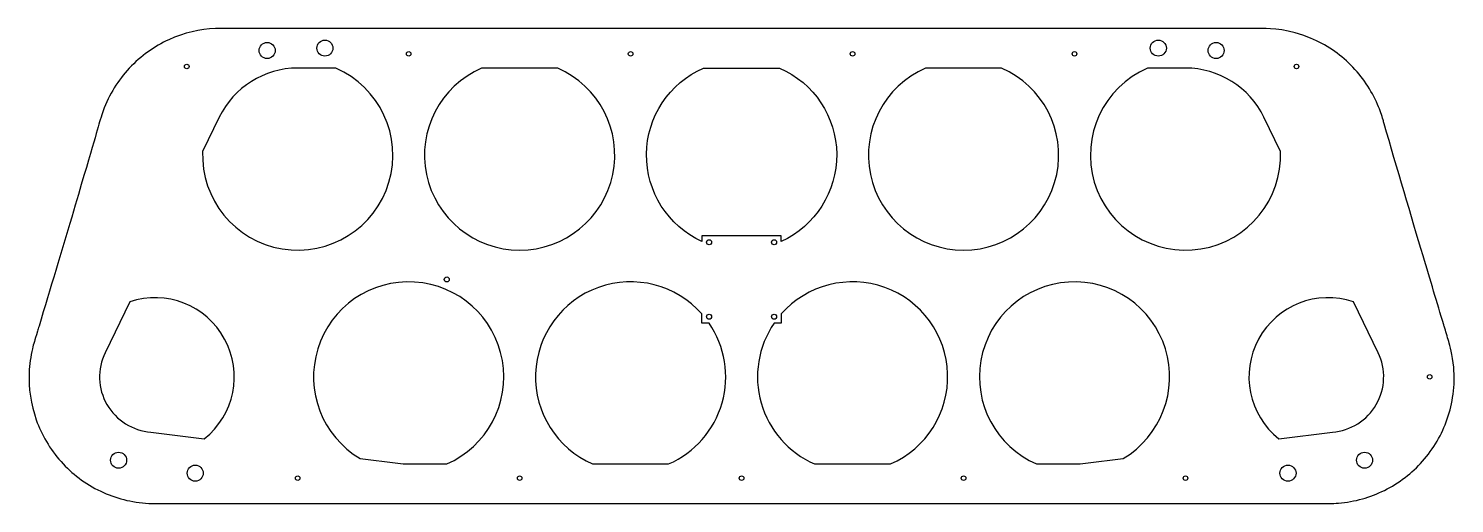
# Model space of a CAD drawing. Header units: millimetres. Extents: x -450 to 450, y -150 to 150.
import ezdxf

# ---------------------------------------------------------------- set-up
doc = ezdxf.new("R2010")
doc.units = ezdxf.units.MM
doc.layers.get('0').update_dxf_attribs({"linetype": 'CONTINUOUS'})

msp = doc.modelspace()

# ---------------------------------------------------------------- linework, layer by layer
for p, q in [((-280, 150), (-328.53, 150)), ((328.53, 150), (-280, 150)), ((-370, -150), (370, -150))]:
    msp.add_line(p, q)
for points in [[(-339.95, 72.38, 1.895075), (-256.02, 125), (-280, 125, 0.287532), (-329.5, 93.97)], [(-163.98, 125, 4.795832), (-116.02, 125)], [(-23.98, 125), (23.98, 125, -0.648287), (25, 15.46), (25, 19), (-25, 19), (-25, 15.46, -0.648287)], [(116.02, 125, 4.795832), (163.98, 125)], [(256.02, 125, 1.895075), (339.95, 72.38), (329.5, 93.97, 0.287532), (280, 125)], [(-186.02, -125, 4.140608), (-240.68, -121.56), (-216.89, -124.57, 0.031414), (-210, -125)], [(-25, -30.31, 1.246352), (-93.98, -125), (-46.02, -125, 0.471426), (-20.56, -36), (-25, -36)], [(20.56, -36, 0.471426), (46.02, -125), (93.98, -125, 1.246352), (25, -30.31), (25, -36)], [(240.68, -121.56, 4.140609), (186.02, -125), (210, -125, 0.031414), (216.89, -124.57)], [(-338.91, -109.16, 0.840176), (-385.94, -22.61), (-401.5, -54.75, 0.529248), (-372.61, -104.9)], [(385.94, -22.61, 0.840177), (338.91, -109.16), (372.61, -104.9, 0.529247), (401.5, -54.75)]]:
    msp.add_lwpolyline(points, format="xyb", close=True)
for centre, radius in [((-299.27, 136.1), 5.06), ((-262.84, 137.59), 5.06), ((-210, 134), 1.45), ((-70, 134), 1.45), ((70, 134), 1.45), ((210, 134), 1.45), ((262.84, 137.59), 5.06), ((299.27, 136.1), 5.06), ((-350, 126.02), 1.45), ((350, 126.02), 1.45), ((-20.5, 15), 1.6), ((20.5, 15), 1.6), ((-186, -8.5), 1.6), ((-20.5, -32), 1.6), ((20.5, -32), 1.6), ((434, -70), 1.45), ((-392.96, -122.65), 5.06), ((-344.63, -130.83), 5.06), ((344.63, -130.83), 5.06), ((392.96, -122.65), 5.06), ((-280, -134), 1.45), ((-140, -134), 1.45), ((0, -134), 1.45), ((140, -134), 1.45), ((280, -134), 1.45)]:
    msp.add_circle(centre, radius)
for points, knots in [([(-328.53, 150), (-330.26, 150), (-330.9, 149.97), (-341.66, 149.52), (-351.66, 147.28), (-370.36, 138.76), (-378.92, 132.76), (-393.22, 117.37), (-398.92, 108.33), (-403.34, 96.33), (-403.81, 95.02), (-404.6, 92.27)], [-351.848868, -351.848868, -351.848868, -351.848868, -344.841335, -344.841335, -274.721565, -274.721565, -208.269941, -208.269941, -145.217324, -145.217324, -135.167376, -135.167376, -135.167376, -135.167376]), ([(404.6, 92.27), (403.76, 95.2), (402.83, 98.06), (397.25, 111), (391.66, 119.56), (377.21, 133.96), (368.75, 139.82), (345.47, 149.54), (333.96, 150), (328.53, 150)], [-646.97137, -646.97137, -646.97137, -646.97137, -644.521204, -644.521204, -639.022421, -639.022421, -633.932781, -633.932781, -626.971379, -626.971379, -626.971379, -626.971379]), ([(-404.6, 92.27), (-406.4, 86.01), (-410.25, 72.41), (-429.06, 8.99), (-435.96, -14.02), (-443.14, -37.97)], [-135.167376, -135.167376, -135.167376, -135.167376, -112.351871, -112.351871, -100.305955, -100.305955, -100.305955, -100.305955]), ([(443.14, -37.97), (443.06, -37.68), (442.97, -37.39), (438.7, -23.18), (434.39, -8.8), (422.52, 30.98), (413.32, 61.94), (405.08, 90.61), (404.84, 91.44), (404.6, 92.27)], [-683.936925, -683.936925, -683.936925, -683.936925, -683.646582, -683.646582, -669.962251, -669.962251, -647.665139, -647.665139, -646.97137, -646.97137, -646.97137, -646.97137]), ([(-443.14, -37.97), (-443.47, -39.06), (-443.79, -40.14), (-445.06, -44.36), (-445.65, -46.31), (-446.07, -47.73)], [-100.305955, -100.305955, -100.305955, -100.305955, -99.760781, -99.760781, -98.192019, -98.192019, -98.192019, -98.192019]), ([(446.07, -47.73), (446.06, -47.69), (446.05, -47.64), (445.1, -44.51), (444.15, -41.32), (443.14, -37.97)], [-687.30968, -687.30968, -687.30968, -687.30968, -687.26381, -687.26381, -683.936925, -683.936925, -683.936925, -683.936925]), ([(-446.07, -47.73), (-446.65, -49.65), (-446.9, -50.62), (-448.42, -57.03), (-449.16, -62.07), (-449.79, -77.13), (-448.4, -87.27), (-441.56, -106.57), (-436.38, -115.59), (-422.48, -131.12), (-414.08, -137.59), (-395.06, -146.64), (-384.79, -149.38), (-372.67, -149.96), (-372.08, -150), (-370, -150)], [-98.192019, -98.192019, -98.192019, -98.192019, -96.078656, -96.078656, -89.908006, -89.908006, -78.450716, -78.450716, -67.624564, -67.624564, -57.357508, -57.357508, -47.790389, -47.790389, -46.728648, -46.728648, -46.728648, -46.728648]), ([(370, -150), (372.99, -150), (374.36, -149.91), (381.47, -149.32), (386.49, -148.46), (400.98, -144.39), (410.18, -139.93), (426.38, -127.47), (433.34, -119.77), (443.79, -101.79), (447.35, -91.83), (448.77, -81.04), (449.51, -75.41), (449.65, -69.66), (448.49, -56.12), (446.76, -50.02), (446.07, -47.73)], [-13.210478, -13.210478, -13.210478, -13.210478, -12.315622, -12.315622, -10.352087, -10.352087, -6.706209, -6.706209, -3.262931, -3.262931, 0, 0, 0, 1.704919, 1.704919, 4.003113, 4.003113, 4.003113, 4.003113])]:
    msp.add_open_spline(points, degree=3, knots=knots)

doc.saveas('drawing.dxf')
